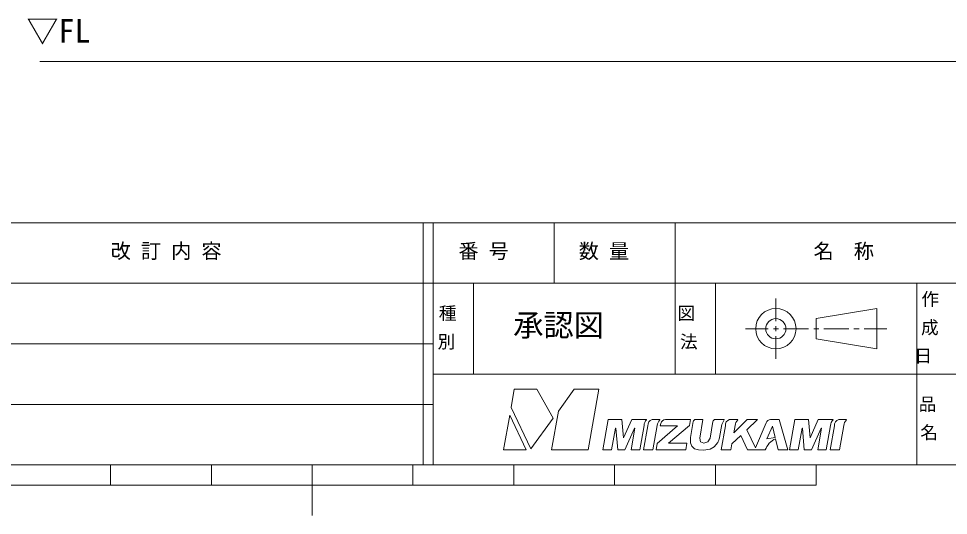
# Model space of a CAD drawing. Units: millimetres, scale not verified. Extents: x -203 to 203, y -143 to 143.
# Drawn here: x -29.1 to 63.1, y -143 to -93.8 of the extents above; entities that cross this region are included whole.
import ezdxf
from ezdxf.enums import TextEntityAlignment as Align

# ---------------------------------------------------------------- set-up
doc = ezdxf.new("R2010")
doc.units = ezdxf.units.MM
doc.header["$LTSCALE"] = 0.5
for name, color, linetype, lineweight in [('0-1_DIMENSION_LINES$02_DIMENSI', 7, 'Continuous', 25), ('0-3_図面_FORMAT$03_TEXT', 7, 'Continuous', 18), ('0-4_図面_FORMAT$01_WAKU$OUT_LINE', 6, 'Continuous', 18), ('0-5_図面_FORMAT$01_WAKU$SUB_LINE', 7, 'Continuous', 18), ('0-6_図面_FORMAT$02_LOGO$01_MZ_LO', 7, 'Continuous', 18), ('0-8_DIMENSION_LINES$03_LINES', 7, 'Continuous', 18)]:
    doc.layers.add(name, color=color, linetype=linetype, lineweight=lineweight)
doc.styles.add('ＭＳ ゴシック', font='')
doc.styles.get('ＭＳ ゴシック').set_extended_font_data('MS Gothic')

# ---------------------------------------------------------------- blocks, each defined once
blk = doc.blocks.new('_X57')
at = {"layer": '0-3_図面_FORMAT$03_TEXT', "style": 'ＭＳ ゴシック'}
for s, p in [('作', (3660.875, 1714.813)), ('成', (3660.801, 1709.191)), ('日', (3659.482, 1703.568))]:
    blk.add_text(s, height=2.566, dxfattribs=at).set_placement(p, align=Align.BOTTOM_LEFT)
blk = doc.blocks.new('_X56')
at = {"layer": '0-3_図面_FORMAT$03_TEXT', "style": 'ＭＳ ゴシック'}
for s, p in [('図', (3612.487, 1712.002)), ('法', (3612.977, 1706.38))]:
    blk.add_text(s, height=2.566, dxfattribs=at).set_placement(p, align=Align.BOTTOM_LEFT)
blk = doc.blocks.new('_X55')
at = {"layer": '0-3_図面_FORMAT$03_TEXT', "style": 'ＭＳ ゴシック'}
for s, p in [('種', (3565.127, 1712.002)), ('別', (3564.903, 1706.38))]:
    blk.add_text(s, height=2.566, dxfattribs=at).set_placement(p, align=Align.BOTTOM_LEFT)
blk = doc.blocks.new('_X54')
at = {"layer": '0-3_図面_FORMAT$03_TEXT', "style": 'ＭＳ ゴシック'}
for s, p in [('品', (3660.35, 1694.002)), ('名', (3660.651, 1688.38))]:
    blk.add_text(s, height=2.566, dxfattribs=at).set_placement(p, align=Align.BOTTOM_LEFT)

msp = doc.modelspace()

# ---------------------------------------------------------------- linework, layer by layer
at = {"layer": '0-3_図面_FORMAT$03_TEXT'}
for p, q in [((46, -123.75), (46, -121.5)), ((45.25, -124.5), (43, -124.5)), ((46.25, -124.5), (45.75, -124.5)), ((46, -124.75), (46, -124.25)), ((49.25, -124.5), (46.75, -124.5)), ((50.25, -124.5), (49.75, -124.5)), ((53.25, -124.5), (50.75, -124.5)), ((54.25, -124.5), (53.75, -124.5)), ((57, -124.5), (54.75, -124.5)), ((46, -127.5), (46, -125.25))]:
    msp.add_line(p, q, dxfattribs=at)
msp.add_lwpolyline([(56, -122.5), (50, -123.5), (50, -125.5), (56, -126.5)], close=True, dxfattribs=at)
for radius in [2, 1]:
    msp.add_circle((46, -124.5), radius, dxfattribs=at)
at = {"layer": '0-4_図面_FORMAT$01_WAKU$OUT_LINE'}
for p, q in [((198, -114), (-198, -114)), ((11, -114), (11, -138)), ((12, -114), (12, -138)), ((198, -120), (-78, -120)), ((-198, -138), (198, -138)), ((-20, -140), (-20, -138)), ((-10, -140), (-10, -138)), ((0, -138), (0, -143)), ((10, -140), (10, -138)), ((20, -140), (20, -138)), ((30, -140), (30, -138)), ((40, -140), (40, -138)), ((50, -140), (50, -138)), ((-50, -140), (50, -140))]:
    msp.add_line(p, q, dxfattribs=at)
at = {"layer": '0-5_図面_FORMAT$01_WAKU$SUB_LINE'}
for p, q in [((24, -114), (24, -120)), ((36, -129), (36, -114)), ((16, -129), (16, -120)), ((40, -120), (40, -129)), ((60, -138), (60, -120)), ((12, -126), (-78, -126)), ((12, -129), (144, -129)), ((12, -132), (-78, -132))]:
    msp.add_line(p, q, dxfattribs=at)
at = {"layer": '0-6_図面_FORMAT$02_LOGO$01_MZ_LO'}
for p, q in [((37.5368, -133.5001), (35.0653, -133.5001)), ((46.3372, -133.5001), (45.4679, -133.5001)), ((40.3739, -135.4237), (40.3965, -135.3012)), ((40.3965, -135.3012), (40.3965, -135.3012)), ((40.2333, -135.7779), (40.2903, -135.6677))]:
    msp.add_line(p, q, dxfattribs=at)
for points in [[(23.9185, -133.3532), (22.2811, -130.5), (20.052, -130.5), (19.7334, -132.3069), (21.6797, -136.412)], [(28.4519, -130.5), (26.0068, -130.5), (24.423, -132.6639), (23.7466, -136.5), (27.394, -136.5)], [(18.994, -136.5), (21.2213, -136.5), (19.5978, -133.0758)], [(45.1097, -135.4167), (45.6797, -134.1656), (45.9339, -135.2805)]]:
    msp.add_lwpolyline(points, close=True, dxfattribs=at)
for points in [[(33.1643, -133.5221), (33.1564, -133.5001), (31.6973, -133.5001), (30.8813, -135.3254), (30.7128, -133.5001), (29.3797, -133.5001), (28.8508, -136.5), (29.7077, -136.5), (30.085, -134.3718), (30.1212, -134.3718), (30.3134, -136.5), (31.0307, -136.5), (31.9772, -134.3718)], [(34.4907, -133.528), (34.4785, -133.5001), (33.7311, -133.5001)], [(34.5924, -133.8998), (34.52, -134.1359), (36.248, -134.138), (34.2351, -135.8723), (34.125, -136.5), (37.0697, -136.5), (37.1838, -135.8537), (35.3578, -135.8512), (37.4305, -134.0987), (37.5368, -133.5001)], [(37.8062, -133.6918), (37.5241, -135.2886), (37.5207, -135.7942), (37.6572, -136.1388), (37.9298, -136.3967), (38.3411, -136.5181), (38.8134, -136.5486), (39.4797, -136.4487), (39.8948, -136.201), (40.2275, -135.7892)], [(39.7553, -133.6956), (39.4664, -135.331), (39.2624, -135.7153), (38.8631, -135.8509), (38.5099, -135.7132), (38.4414, -135.331), (38.7636, -133.5001), (38.0482, -133.5001)], [(40.8635, -133.5423), (40.8489, -133.5001), (40.7137, -133.5065), (40.0021, -133.5001)], [(40.3988, -135.2886), (40.6262, -134.0012), (40.8635, -133.5423)], [(42.2217, -133.528), (42.2092, -133.5001), (41.4125, -133.5001)], [(45.0487, -133.8322), (43.9945, -136.289), (43.107, -134.5303), (44.1923, -133.5001), (43.1434, -133.5001), (41.8365, -134.8052), (41.959, -134.0946)], [(45.9654, -135.4039), (46.2447, -136.5), (47.188, -136.5), (46.3372, -133.5001)], [(51.6741, -133.5221), (51.6663, -133.5001), (50.2071, -133.5001), (49.3912, -135.3254), (49.2227, -133.5001), (47.8896, -133.5001), (47.3606, -136.5), (48.2176, -136.5), (48.5948, -134.3718), (48.631, -134.3718), (48.8233, -136.5), (49.5406, -136.5), (50.4871, -134.3718)], [(53.0005, -133.528), (52.9883, -133.5001), (52.241, -133.5001)], [(32.0194, -134.3718), (31.6421, -136.5), (32.493, -136.5), (32.9191, -134.0808)], [(33.2994, -134.1367), (32.8831, -136.5), (33.7988, -136.5), (34.2223, -134.0946)], [(40.9871, -134.1367), (40.5715, -136.5), (41.5368, -136.5), (41.5384, -136.5), (41.5439, -136.5), (41.6443, -135.9188), (42.5284, -135.0795), (43.1843, -136.5), (44.9459, -136.5)], [(50.5292, -134.3718), (50.152, -136.5), (51.0029, -136.5), (51.429, -134.0808)], [(51.8093, -134.1367), (51.3929, -136.5), (52.3087, -136.5), (52.7322, -134.0946)]]:
    msp.add_lwpolyline(points, dxfattribs=at)
for centre, radius, start, end in [((33.7742, -134.1229), 0.8561, 135.436, 177.18162), ((33.898, -134.0779), 0.6015, 106.10853, 185.61083), ((35.2047, -134.2131), 0.9895, 136.18472, 173.12017), ((35.0741, -133.9901), 0.4901, 91.03463, 169.38909), ((38.0431, -133.7422), 0.2422, 88.80192, 167.99496), ((39.9968, -133.7469), 0.2469, 88.77298, 167.99431), ((41.5809, -134.073), 0.5972, 106.38228, 186.12371), ((42.933, -134.202), 0.9799, 136.54508, 173.70767), ((45.4594, -133.9198), 0.4199, 88.83548, 167.9571), ((52.2841, -134.1229), 0.8561, 135.436, 177.18162), ((52.4079, -134.0779), 0.6015, 106.10853, 185.61083), ((53.7145, -134.2131), 0.9895, 136.18472, 173.12017), ((31.9983, -134.363), 0.0228, 337.38667, 202.61333), ((50.5082, -134.363), 0.0228, 337.38667, 202.61333), ((39.5102, -135.2642), 0.8783, 332.65034, 349.54143), ((38.5515, -134.9606), 1.8762, 349.54143, 349.93236), ((46.8386, -137.2383), 2.0316, 115.4544, 158.69079), ((38.9196, -135.0984), 1.4791, 332.15939, 332.65034)]:
    msp.add_arc(centre, radius, start, end, dxfattribs=at)
at = {"layer": '0-8_DIMENSION_LINES$03_LINES'}
msp.add_line((-27, -98), (183, -98), dxfattribs=at)

# ---------------------------------------------------------------- block references
at = {"layer": '0-3_図面_FORMAT$03_TEXT', "xscale": 0.5, "yscale": 0.5}
for name in ['_X57', '_X55', '_X56', '_X54']:
    msp.add_blockref(name, (-1770, -980), dxfattribs=at)

# ---------------------------------------------------------------- texts
at = {"layer": '0-1_DIMENSION_LINES$02_DIMENSI', "style": 'ＭＳ ゴシック'}
msp.add_text('▽FL', height=2.328, dxfattribs=at).set_placement((-28.3413, -96.8388), align=Align.BOTTOM_LEFT)
at = {"layer": '0-3_図面_FORMAT$03_TEXT', "style": 'ＭＳ ゴシック'}
for s, height, p in [('改 訂 内 容', 1.466, (-19.9835, -117.964)), ('番 号', 1.466, (14.5112, -117.9799)), ('数 量', 1.466, (26.4452, -117.9799)), ('名\u3000称', 1.466, (49.7337, -117.9799)), ('承認図', 2.199, (19.9406, -125.9023))]:
    msp.add_text(s, height=height, dxfattribs=at).set_placement(p, align=Align.BOTTOM_LEFT)

doc.saveas('drawing.dxf')
